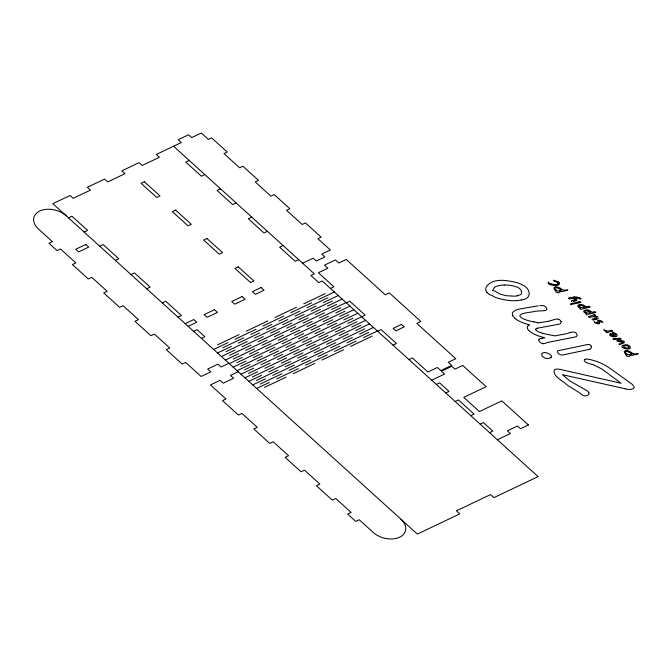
<?xml version="1.0" encoding="UTF-8"?>
<svg xmlns="http://www.w3.org/2000/svg" width="672" height="672" viewBox="0 0 672 672"><rect width="100%" height="100%" fill="white"/><g stroke="black" fill="none" stroke-linecap="round" stroke-linejoin="round"><path stroke-width="1.01" d="M602.876 322.619L602.196 321.443L599.458 320.258M486.587 286.432C493.466 277.351 507.755 280.484 517.23 282.727A16.884 11.172 15.2 0 1 521.682 284.575C530.678 287.902 532.762 299.032 521.262 299.939M596.677 317.848L594.98 318.469M494.449 287.566L492.475 290.548L495.079 291.094L499.607 293.933L505.982 295.672L513.727 296.176A16.145 10.676 15.2 0 0 517.154 295.856M539.028 339.419L538.776 340.645L539.994 342.25A4.654 3.074 15.2 0 0 542.9 343.627M622.415 345.685C629.807 341.712 635.124 351.742 623.944 348.264A2.05 1.352 15.2 0 1 623.213 347.836A1.1 0.722 15.2 0 1 622.44 347.466M591.982 319.141L594.51 318.553M588.697 316.571L592.225 315.504A3.956 2.621 15.2 0 0 592.486 315.395L593.838 314.706M589.94 307.028L589.823 306.566M619.92 340.586L620.651 339.982A4.082 2.705 15.2 0 0 620.894 339.738C622.171 336.412 615.25 339.83 613.704 338.36M622.961 342.233L621.76 342.745M555.341 287.641L557.365 287.885L561.044 289.8M625.682 351.397L627.959 351.742L632.083 354.026M580.398 308.406L580.675 308.255A4.234 2.797 15.2 0 1 579.348 307.625M586.337 313.782L586.606 313.631A4.234 2.797 15.2 0 1 585.278 313.009C580.591 310.75 587.53 308.33 590.251 311.002A2.696 1.789 15.2 0 1 591.822 312.371L594.955 311.581M594.997 315.428L594.048 315.958L595.031 316.084M612.41 331.162L611.873 330.271A1.403 0.932 15.2 0 0 611.47 330.372L607.748 331.044A4.544 2.999 15.2 0 1 606.169 330.708M557.903 350.818L557.281 351.876L558.348 353.539L560.204 354.724L562.321 355.085L589.722 349.272M595.804 312.446L595.795 311.984M613.225 338.453L613.2 339.1M628.774 347.76L629.135 346.954L627.942 346.105A4.36 2.881 15.2 0 0 624.767 345.904L624.372 345.962A1.579 1.042 15.2 0 0 623.742 346.223M68.477 217.871L71.929 216.233L87.57 230.412L84.126 232.05M189.193 160.415L185.741 162.053L201.39 176.232L204.834 174.594M99.767 246.229L103.219 244.591L118.86 258.77L115.416 260.408M220.483 188.773L217.031 190.42L232.68 204.599L236.124 202.952M131.057 274.588L134.509 272.95L150.15 287.129L146.706 288.767M251.773 217.132L248.321 218.778L263.97 232.957L267.414 231.311M162.347 302.946L165.799 301.308L181.44 315.487L177.988 317.134M283.063 245.49L279.611 247.136L295.252 261.316L298.704 259.669M302.618 263.214L313.118 258.216L316.243 261.055L324.87 256.948L321.737 254.117L330.364 250.009L317.848 238.669L321.124 237.107L305.474 222.928L302.198 224.49L286.558 210.311L289.834 208.748L274.193 194.569L270.917 196.132L255.268 181.944L258.544 180.39L242.903 166.211L239.627 167.765L223.978 153.586L227.254 152.032L211.613 137.852L208.337 139.406L201.298 133.031L191.654 137.617L188.53 134.778L178.181 139.709L181.306 142.54L156.307 154.442L159.432 157.282L142.187 165.488L139.062 162.649L121.817 170.856L124.942 173.695L107.696 181.902L104.572 179.071L87.326 187.278L90.451 190.109L73.206 198.316L70.081 195.485L52.836 203.692L417.346 534.08L459.766 513.887L456.406 510.838L490.552 494.584L493.912 497.633L538.062 476.624L322.174 280.946L318.721 282.584L310.901 275.495L314.345 273.848L173.552 146.236M185.186 323.652L193.813 319.544L196.778 322.241L188.16 326.348M214.502 309.7L204.154 314.622L207.127 317.318L217.476 312.396L214.511 309.691M193.637 331.313L197.081 329.666L204.91 336.756L201.457 338.402M330.439 288.439L333.883 286.793L318.385 272.74L327.869 268.229L324.458 265.138L335.429 259.913L338.839 263.004L346.282 259.459L385.258 294.781L389.29 292.866L420.857 321.476L416.825 323.4L455.792 358.722L448.342 362.267L451.752 365.358L440.79 370.574L437.38 367.483L427.896 372.002L412.39 357.949L408.937 359.587M217.552 344.854L239.089 334.597M246.271 331.178L267.809 320.93M274.982 317.512L296.52 307.264M303.702 303.845L325.24 293.597M213.654 349.457L228.01 342.619M234.99 339.293L255.931 329.33M262.912 326.004L283.853 316.042M290.833 312.715L311.774 302.744M318.755 299.426L334.362 291.992M222.667 347.852L243.726 337.823M250.748 334.48L271.816 324.458M278.838 321.115L299.905 311.086M306.928 307.742L327.986 297.721M217.543 352.976L231.37 346.399M238.426 343.039L259.619 332.951M266.675 329.591L287.868 319.502M294.932 316.142L316.117 306.054M323.182 302.694L338.251 295.52M226.027 351.632L247.304 341.51M254.402 338.134L275.68 328.003M282.769 324.626L304.046 314.496M311.136 311.128L332.413 300.997M221.441 356.513L234.881 350.12M242.004 346.727L263.365 336.563M270.488 333.169L291.858 322.997M298.981 319.612L320.351 309.439M327.474 306.046L342.157 299.057M229.555 355.362L250.984 345.156M258.124 341.754L279.56 331.556M286.7 328.154L308.129 317.957M315.277 314.555L336.706 304.357M225.355 360.058L238.51 353.791M245.675 350.381L267.17 340.15M274.336 336.739L295.831 326.508M302.996 323.106L324.492 312.875M331.657 309.464L346.063 302.602M346.366 302.87L349.81 301.232L365.173 315.151L347.743 323.459M233.201 359.033L254.738 348.776M261.912 345.358L283.45 335.11M290.632 331.691L312.169 321.443M319.343 318.024L340.88 307.776M228.908 363.275L221.147 366.971L218.014 364.132L207.665 369.062L210.798 371.893L201.155 376.488L185.657 362.435L182.204 364.073L166.278 349.642L169.73 347.995L154.367 334.076L150.914 335.714L134.988 321.283L138.44 319.637L123.077 305.71L119.633 307.356L103.706 292.916L107.15 291.278L91.787 277.351L88.343 278.998L72.416 264.558L75.86 262.92L60.497 248.993L57.053 250.639L48.947 243.289L52.399 241.651L38.455 229.018A19.102 12.634 15.2 0 1 39.749 211.008A19.102 12.634 15.2 0 1 66.2 215.804M229.27 363.602L242.239 357.428M249.438 354.01L271.018 343.736M278.208 340.309L299.788 330.036M306.978 326.617L328.558 316.344M335.756 312.917L349.978 306.146M236.939 362.662L258.544 352.38M265.742 348.953L287.356 338.663M294.554 335.236L316.168 324.954M323.366 321.518L344.98 311.237M233.184 367.156L246.036 361.04M253.252 357.605L274.882 347.306M282.097 343.871L303.736 333.572M310.943 330.145L332.581 319.847M339.788 316.411L353.892 309.7M240.736 366.265L262.391 355.958M269.606 352.523L291.262 342.216M298.477 338.78L320.132 328.474M327.348 325.038L349.003 314.731M237.098 370.709L249.875 364.619M257.099 361.183L278.771 350.868M285.995 347.432L307.667 337.117M314.891 333.682L336.563 323.366M343.787 319.922L357.815 313.244M238.224 371.725L230.462 375.413L233.587 378.252L223.247 383.174L220.114 380.344L210.47 384.93L225.977 398.983L222.533 400.621L238.451 415.061L241.903 413.414L257.267 427.342L253.814 428.98L269.741 443.419L273.193 441.773L288.557 455.7L285.104 457.338L301.031 471.778L304.483 470.131L319.847 484.058L316.394 485.705L332.321 500.136L335.765 498.498L351.128 512.417L347.684 514.063L355.79 521.405L359.234 519.767L373.178 532.4A19.102 12.634 15.2 0 0 399.63 537.205A19.102 12.634 15.2 0 0 400.924 519.196M244.591 369.852L266.272 359.528M273.496 356.093L295.176 345.769M302.4 342.334L324.08 332.01M331.313 328.566L352.993 318.251M241.013 374.254L253.747 368.197M260.98 364.753L282.668 354.43M289.901 350.986L311.59 340.662M318.822 337.218L340.511 326.894M248.464 373.414L270.161 363.09M277.393 359.646L299.09 349.322M306.323 345.878L328.02 335.555M335.252 332.111L356.95 321.779M244.936 377.807L257.645 371.759M264.877 368.315L286.583 357.983M293.815 354.539L315.512 344.207M322.745 340.771L344.45 330.439M351.683 326.995L365.644 320.351M252.361 376.975L274.067 366.643M281.299 363.199L303.005 352.876M310.237 349.432L331.943 339.1M339.175 335.656L360.881 325.324M248.85 381.36L261.551 375.312M268.783 371.868L290.489 361.536M297.73 358.092L319.435 347.76M326.668 344.316L348.373 333.984M355.614 330.54L369.566 323.896M256.276 380.528L277.981 370.196M285.214 366.752L306.919 356.42M314.16 352.976L335.866 342.644M343.098 339.2L364.804 328.868M252.764 384.905L265.465 378.865M272.698 375.421L294.412 365.089M301.644 361.645L323.35 351.313M330.59 347.869L352.296 337.529M359.528 334.085L373.481 327.449M260.19 384.082L281.896 373.75M289.128 370.306L310.842 359.974M318.074 356.53L339.78 346.198M347.021 342.754L368.726 332.422M256.687 388.458L269.38 382.41M276.62 378.966L298.326 368.634M305.558 365.19L327.272 354.858M334.505 351.414L356.21 341.082M363.451 337.638L377.395 331.002M377.656 331.229L381.1 329.591L396.463 343.51L393.011 345.156M264.482 387.391L286.02 377.135M293.202 373.724L314.74 363.468M321.922 360.049L343.459 349.801M350.633 346.382L372.17 336.134M579.138 301.77L570.629 303.761M431.676 380.201L444.595 374.052L441.47 371.213L451.811 366.29L454.944 369.13L462.706 365.434L486.175 386.702L463.747 397.37L479.396 411.558L501.816 400.873L528.427 424.981M436.372 384.451L439.648 382.897L449.039 391.406L445.763 392.96M455.154 401.478L458.43 399.916L474.062 414.086L470.786 415.649M615.082 339.259L615.031 339.284A1.588 1.05 15.2 0 1 613.25 339.108M480.178 424.158L483.454 422.596L492.836 431.105L489.56 432.667M497.389 439.757L510.434 433.549L507.419 430.819L517.507 426.014L520.523 428.744L528.41 424.99M573.678 301.4L576.097 300.644M618.677 339.973L616.669 340.796L618.206 341.502A2.52 1.672 15.2 0 1 618.727 341.452L623.062 341.779M615.888 336.815L614.905 336.764M553.661 280.157L558.104 281.837M579.323 301.694L580.978 301.904M548.764 282.055C546.781 282.668 549.276 284.693 550.838 284.802M580.541 302.551L570.511 304.601M574.829 300.014L572.519 300.569A2.512 1.655 15.2 0 0 572.048 300.611A1.277 0.84 15.2 0 0 571.41 300.997M567.958 333.211L569.881 332.598M620.71 344.24L624.128 342.863L624.238 341.384M582.464 308.96L584.665 308.381M588.395 314.336L590.537 313.774M596.786 319.166L595.963 319.36M619.576 343.367L621.365 342.854M585.791 307.003L589.016 306.205M537.692 328.129L559.65 324.064A4.763 3.15 15.2 0 0 561.086 321.434M607.883 332.346L610.084 331.783M612.1 331.262L610.789 331.607M591.377 313.555L595.585 312.514M585.337 308.204L589.655 307.138M615.98 336.529L617.274 335.656L616.568 334.261M573.56 301.434L573.14 301.526M610.386 333.833C608.017 334.312 611.276 336.941 613.091 336.655A7.577 5.015 15.2 0 0 613.578 336.706L614.023 336.731A5.922 3.923 15.2 0 0 614.334 336.739L614.771 336.731M564.992 290.9L566.462 290.573A3.83 2.537 15.2 0 1 566.689 290.531L567.294 290.48M569.352 298.973L570.595 298.729A6.56 4.343 15.2 0 1 574.812 298.99A1.142 0.756 15.2 0 1 575.215 299.258M635.334 354.656L636.804 354.329A3.83 2.537 15.2 0 1 637.031 354.295L637.636 354.236M564.379 291.035L562.153 291.463M548.688 321.216L554.299 319.561A8.862 5.863 15.2 0 1 556.282 319.108A4.066 2.688 15.2 0 1 558.348 319.267M634.67 354.808L632.503 355.228M559.196 291.95L561.448 291.572M629.538 355.706L631.991 355.303M499.59 285.558L497.339 286.087A7.913 5.233 15.2 0 0 494.306 287.482M587.362 344.568L558.306 350.666M584.732 307.28L581.986 307.868A2.218 1.47 15.2 0 0 580.91 307.398L578.995 306.197M590.663 312.656L587.916 313.244A2.218 1.47 15.2 0 0 586.849 312.774L584.926 311.573M593.225 319.931L593.905 319.788M594.569 319.645L595.728 319.402M593.435 319.88L592.981 319.981M561.347 290.581L560.742 290.682M631.697 354.346L629.924 354.606M611.142 334.69L613.754 335.824L610.915 334.992M585.85 306.986L585.908 306.978A2.696 1.789 15.2 0 0 584.304 305.642C581.843 303.223 574.652 304.811 579.34 307.633M563.573 290.186L567.949 289.783M633.923 353.951L638.291 353.548M548.394 321.283L547.638 321.409M542.069 338.201L544.866 337.831L540.414 336.546A28.157 18.623 15.2 0 1 532.258 333.052A16.598 10.979 15.2 0 1 528.948 330.59M546.958 321.518L540.994 322.442M568.73 298.746A0.874 0.58 15.2 0 1 568.756 297.906A2.402 1.588 15.2 0 1 569.108 297.839L574.224 297.016M560.246 290.758L559.574 290.85M540.7 322.484L538.146 322.846A4.108 2.713 15.2 0 1 537.827 322.879L537.827 322.879M559.49 290.858L558.23 291.018M629.261 354.698L628.572 354.782M598.618 320.275L599.038 320.233M587.513 344.543L587.899 344.509A2.562 1.688 15.2 0 1 590.461 345.097A3.772 2.495 15.2 0 1 591.259 346.374M598.156 322.938L595.778 322.073M538.171 305.827L518.549 309.204A22.529 14.902 15.2 0 0 515.5 310.33A12.55 8.299 15.2 0 0 513.408 311.699A6.804 4.502 15.2 0 0 512.383 313.463A6.98 4.612 15.2 0 0 512.854 315.706M615.208 339.226L618.937 339.116A8.476 5.603 15.2 0 1 619.567 339.158A2.747 1.814 15.2 0 1 618.677 339.931M557.298 292.412L555.887 292.16M627.64 356.177L626.203 355.891M593.771 316.68L593.384 316.68A5.292 3.503 15.2 0 0 592.603 316.739L589.42 317.436L588.68 317.008M593.922 316.68L596.728 317.453M554.812 284.592L551.25 283.979M553.627 285.348L554.904 285.44A13.868 9.173 15.2 0 0 556.5 285.44M620.81 340.704L620.122 340.628M620.894 340.712L622.986 340.956A2.419 1.596 15.2 0 1 623.272 341.006L623.599 341.09M606.875 331.615L606.312 331.514A2.94 1.94 15.2 0 1 604.397 330.792M596.686 323.417L596.232 323.266A2.789 1.848 15.2 0 1 594.938 322.577L594.686 322.3A1.21 0.798 15.2 0 1 594.384 321.308M529.334 324.937L523.404 322.946A28.669 18.959 15.2 0 1 517.944 320.502A12.424 8.215 15.2 0 1 515.164 318.528M613.133 333.262C616.568 333.799 616.064 337.394 613.024 334.421M579.432 297.814L578.794 297.604A8.56 5.662 15.2 0 0 574.19 296.932M582.263 305.76L583.724 306.356A2.444 1.621 15.2 0 1 584.279 306.709M588.202 311.136L589.655 311.732A2.444 1.621 15.2 0 1 590.209 312.085M593.695 364.879L602.246 369.247L621.071 383.267L560.381 369.457A11.953 7.904 15.2 0 0 558.508 369.13A6.754 4.469 15.2 0 0 556.651 369.096A5.107 3.377 15.2 0 0 554.929 369.575A3.52 2.327 15.2 0 0 554.081 370.322C553.308 377.076 562.892 380.503 566.966 384.888A30.341 20.059 15.2 0 0 568 385.585L578.642 392.196A6.317 4.183 15.2 0 1 579.054 392.473L582.112 394.808A10.374 6.863 15.2 0 1 582.33 395.01C584.304 396.766 589.327 396.102 588.991 392.843M554.845 281.24L553.594 280.72M563.354 290.17L560.129 288.154M633.671 353.917L630.47 351.91A9.484 6.275 15.2 0 0 626.917 350.49M557.508 291.018L556.441 290.203M627.858 354.774L626.791 353.968M489.35 294.47L487.141 292.597M580.23 299.275L579.919 299.082A4.259 2.814 15.2 0 0 579.482 298.83A5.275 3.486 15.2 0 0 578.936 298.578L578.894 298.553A4.259 2.814 15.2 0 0 578.038 298.267L577.223 298.074A7.064 4.67 15.2 0 0 573.35 298.099L575.434 298.486A2.176 1.445 15.2 0 1 576.433 298.897A1.957 1.294 15.2 0 1 576.677 300.208M558.214 281.921L558.97 282.542M624.599 347.483L624.464 347.382A1.747 1.159 15.2 0 0 623.717 346.912M626.716 353.9L626.254 353.464M556.374 290.144L555.836 289.632A3.217 2.125 15.2 0 1 554.929 287.868M536.306 330.271L535.987 329.927A1.31 0.865 15.2 0 1 535.828 329.246M626.38 355.152L625.699 354.48M556.03 291.396L555.307 290.674M625.481 354.236L624.17 351.75L625.615 350.498A2.352 1.554 15.2 0 1 626.9 350.549M555.173 290.522L553.829 288.044L555.274 286.734A2.352 1.554 15.2 0 1 556.55 286.793A9.484 6.275 15.2 0 1 560.104 288.17M606.085 332.371L606.917 332.69A3.469 2.293 15.2 0 0 607.69 332.438M599.264 321.804L599.542 322.375A2.033 1.344 15.2 0 1 599.508 323.585M598.122 322.09L598.231 322.316M597.988 321.804L597.71 321.073M624.926 388.76A12.407 8.207 15.2 0 0 628.219 389.357A8.366 5.527 15.2 0 0 631.596 389.197A4.318 2.856 15.2 0 0 632.318 388.996L633.469 388.408A3.284 2.176 15.2 0 0 634.133 387.19A3.234 2.134 15.2 0 0 634.074 386.778L632.302 384.401A10.492 6.938 15.2 0 0 631.562 383.821L612.637 370.188A53.827 35.599 15.2 0 0 611.184 369.13L607.606 366.752A48.695 32.206 15.2 0 0 600.869 363.132L596.761 361.435A5.712 3.78 15.2 0 0 596.392 361.318L592.452 360.142A20.026 13.247 15.2 0 0 586.706 359.058A3.436 2.268 15.2 0 0 584.993 359.302M624.935 388.752A8.4 5.552 15.2 0 0 624.204 388.55L562.43 374.69L570.108 381.116L586.169 390.205A9.4 6.216 15.2 0 1 588.151 391.675A3.394 2.243 15.2 0 1 589.016 392.843M593.485 364.787A9.223 6.098 15.2 0 0 591.99 364.375L589.554 363.703A18.623 12.314 15.2 0 1 586.975 362.821A5.04 3.335 15.2 0 1 584.984 361.687A2.881 1.907 15.2 0 1 584.321 360.419A2.15 1.42 15.2 0 1 585.026 359.335M591.2 346.374A4.41 2.915 15.2 0 1 590.05 349.129M550.998 357.613A2.856 1.89 15.2 0 0 551.258 357.042A7.51 4.964 15.2 0 0 551.485 355.908L549.545 354.018L545.857 352.624A3.545 2.344 15.2 0 0 544.177 352.582L543.472 352.75A4.2 2.78 15.2 0 0 541.691 353.732A1.109 0.731 15.2 0 0 541.699 354.253L542.052 354.749A8.526 5.645 15.2 0 0 541.934 355.446A4.847 3.209 15.2 0 0 542.002 356.126L544.874 358.075A5.317 3.52 15.2 0 0 547.579 358.47A12.86 8.501 15.2 0 0 549.469 358.193L549.982 358.058A3.94 2.604 15.2 0 0 550.973 357.605M542.9 343.644A1.982 1.31 15.2 0 0 543.883 343.703A14.902 9.853 15.2 0 0 546.042 343.014A13.028 8.618 15.2 0 1 548.226 342.342L575.694 336.857A3.41 2.26 15.2 0 0 576.274 336.655L577.298 335.118L576.072 333.026A2.579 1.705 15.2 0 0 574.182 332.128A8.282 5.477 15.2 0 0 570.133 332.573M538.978 339.394A6.678 4.418 15.2 0 1 542.111 338.302M528.94 330.59A6.031 3.99 15.2 0 1 527.612 326.222M527.705 326.264A7.157 4.738 15.2 0 1 529.36 324.954M515.214 318.494A12.163 8.039 15.2 0 1 512.77 315.714M539.759 305.718A9.223 6.098 15.2 0 1 543.824 305.735A2.822 1.865 15.2 0 1 545.429 306.667L546.941 308.826A2.68 1.772 15.2 0 1 546.336 309.834L545.303 310.355A4.292 2.839 15.2 0 1 544.37 310.624M544.379 310.632A10.559 6.98 15.2 0 1 542.942 310.758L536.752 311.102A17.06 11.281 15.2 0 0 535.122 311.287C532.19 312.455 512.644 313.102 522.774 318.57A26.519 17.539 15.2 0 0 534.03 321.829M534.038 321.947A9.374 6.199 15.2 0 1 537.835 322.82M558.365 319.225A3.948 2.612 15.2 0 1 560.33 320.468A2.738 1.806 15.2 0 1 561.036 321.426M535.668 329.146A5.426 3.587 15.2 0 1 537.726 328.18M542.564 333.186A12.13 8.022 15.2 0 1 536.13 330.389M542.556 333.287A38.506 25.469 15.2 0 0 544.942 333.9L554.812 335.832A12.088 7.997 15.2 0 0 555.988 335.698L566 333.782A18.598 12.298 15.2 0 0 567.202 333.455M521.27 299.947A29.215 19.32 15.2 0 1 516.398 300.602M516.424 300.678A35.095 23.209 15.2 0 1 503.37 299.536A40.522 26.796 15.2 0 1 495.608 297.452A10.248 6.779 15.2 0 1 491.912 295.344A4.931 3.259 15.2 0 1 489.35 294.479M487.15 292.597A7.862 5.2 15.2 0 1 485.772 289.926A12.004 7.938 15.2 0 1 486.62 286.448M517.129 295.814A12.936 8.551 15.2 0 0 518.658 295.403C525.134 293.975 519.994 286.994 515.575 286.675A18.346 12.13 15.2 0 0 509.922 285.306A24.15 15.968 15.2 0 0 504.26 285.02M499.573 285.533A22.512 14.885 15.2 0 1 504.269 285.046M629.412 356.454A1.109 0.731 15.2 0 1 628.261 356.555M626.245 353.363A3.217 2.125 15.2 0 1 625.279 351.624M622.356 347.491A2.033 1.344 15.2 0 1 622.154 346.055M628.555 347.852A2.587 1.714 15.2 0 1 628.253 347.928A3.226 2.134 15.2 0 1 627.572 347.995L627.178 348.004A4.393 2.906 15.2 0 1 624.582 347.516M620.08 344.635A0.916 0.605 15.2 0 1 618.912 344.047M610.352 333.724A3.108 2.058 15.2 0 1 612.914 334.438M613.066 333.161A1.613 1.067 15.2 0 1 612.251 332.858M612.528 332.539A1.302 0.857 15.2 0 1 613.368 332.548A5.527 3.654 15.2 0 1 616.501 334.186M604.111 330.288A1.705 1.126 15.2 0 1 604.229 329.129M606.178 330.7A1.613 1.067 15.2 0 1 605.472 330.296M599.39 320.998A4.124 2.722 15.2 0 1 601.549 322.4M599.29 321.779A1.453 0.958 15.2 0 1 599.096 321.384M599.189 323.803A2.512 1.655 15.2 0 1 596.82 323.333M597.82 320.527A1.21 0.798 15.2 0 1 597.971 320.418M594.006 314.546A0.865 0.571 15.2 0 1 595.224 314.975M595.056 316.159A3.948 2.612 15.2 0 1 597.862 316.873M598.24 317.873A2.965 1.957 15.2 0 1 596.803 319.133M587.479 314.798A0.932 0.613 15.2 0 1 586.026 314.126M585.203 310.825A3.57 2.36 15.2 0 1 588.16 311.195M581.54 309.422A0.932 0.613 15.2 0 1 580.087 308.742M579.272 305.449A3.57 2.36 15.2 0 1 582.229 305.81M579.424 297.83A4.553 3.007 15.2 0 1 581.23 298.687M576.652 300.266A2.226 1.47 15.2 0 1 576.08 300.628M571.721 301.484A0.89 0.588 15.2 0 1 571.536 301.266M575.459 299.368A0.941 0.622 15.2 0 1 574.921 299.872M559.07 292.698A1.109 0.731 15.2 0 1 557.92 292.799M559.558 283.76A4.2 2.78 15.2 0 1 556.5 285.44M553.619 285.314A8.828 5.838 15.2 0 1 550.822 284.836M551.258 283.92A4.603 3.041 15.2 0 1 549.15 283.122M557.945 283.954A4.36 2.881 15.2 0 1 554.87 284.474M557.953 282.87A1.655 1.092 15.2 0 1 557.886 283.903M554.845 281.249A6.905 4.57 15.2 0 1 557.768 282.887M558.978 282.542A1.89 1.243 15.2 0 1 559.423 283.399M144.354 181.759L141.078 183.313L156.727 197.492L160.003 195.938L144.354 181.759M85.806 244.482L75.718 249.287L78.616 251.908L88.704 247.111L85.806 244.482M175.644 210.118L172.368 211.672L188.017 225.851L191.293 224.297L175.644 210.118M206.934 238.476L203.658 240.038L219.299 254.218L222.583 252.655L206.934 238.476M238.224 266.834L234.948 268.397L250.589 282.576L253.865 281.014L238.224 266.834M242.096 296.562L231.748 301.493L234.721 304.181L245.07 299.258L242.096 296.562M261.064 287.54L252.445 291.64L255.41 294.336L264.037 290.228L261.064 287.54M401.478 324.4L393.112 328.381L395.85 330.859L404.216 326.878L401.478 324.4"/></g></svg>
